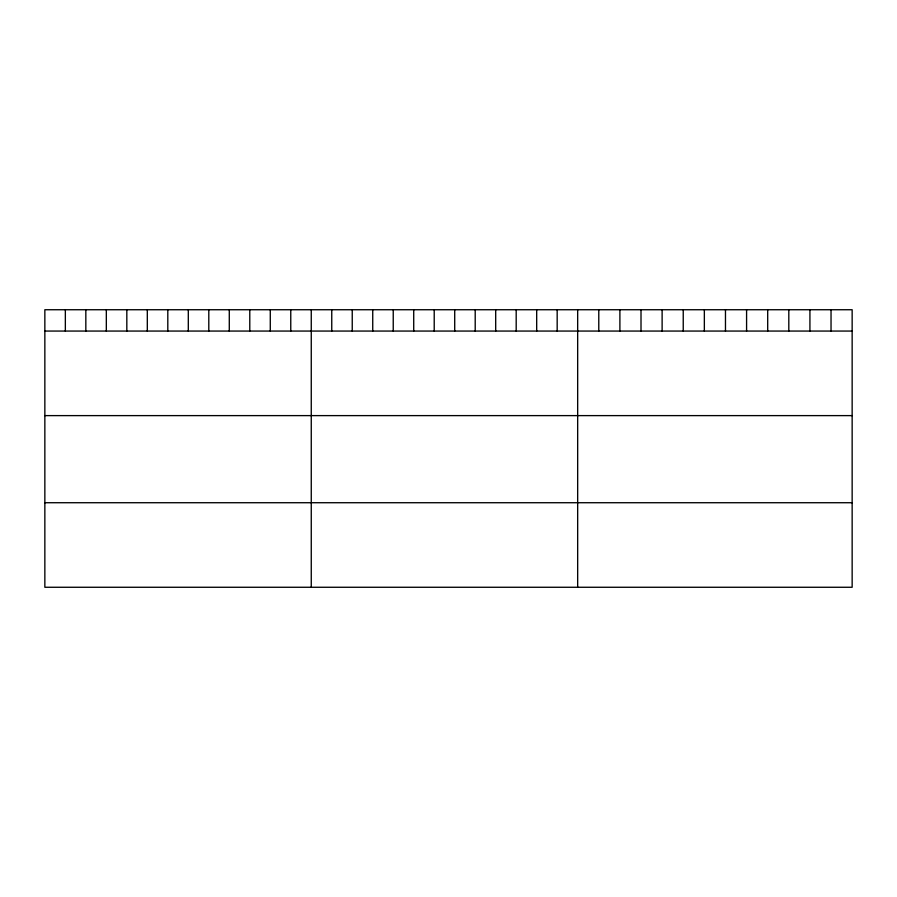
<?xml version="1.0" encoding="UTF-8"?>
<svg xmlns="http://www.w3.org/2000/svg" width="897" height="897" viewBox="0 0 897 897"><rect width="100%" height="100%" fill="white"/><g stroke="black" fill="none" stroke-linecap="round" stroke-linejoin="round"><path stroke-width="1.35" d="M852.15 331.06L852.15 587.266L44.85 587.266L44.85 309.734L852.15 309.734L852.15 331.06L44.85 331.06M44.85 415.614L852.15 415.614M44.85 502.724L852.15 502.724M831.037 309.734L831.037 331.06M809.924 309.734L809.924 331.06M788.811 309.734L788.811 331.06M767.697 309.734L767.697 331.06M746.584 309.734L746.584 331.06M725.471 309.734L725.471 331.06M704.347 309.734L704.347 331.06M683.234 309.734L683.234 331.06M662.121 309.734L662.121 331.06M641.007 309.734L641.007 331.06M619.894 309.734L619.894 331.06M598.781 309.734L598.781 331.06M577.668 309.734L577.668 587.266M557.172 309.734L557.172 331.06M536.686 309.734L536.686 331.06M516.19 309.734L516.19 331.06M495.693 309.734L495.693 331.06M475.208 309.734L475.208 331.06M454.712 309.734L454.712 331.06M434.215 309.734L434.215 331.06M413.719 309.734L413.719 331.06M393.234 309.734L393.234 331.06M372.737 309.734L372.737 331.06M352.241 309.734L352.241 331.06M331.755 309.734L331.755 331.06M311.259 309.734L311.259 587.266M290.763 309.734L290.763 331.06M270.277 309.734L270.277 331.06M249.781 309.734L249.781 331.06M229.284 309.734L229.284 331.06M208.799 309.734L208.799 331.06M188.303 309.734L188.303 331.06M167.806 309.734L167.806 331.06M147.31 309.734L147.31 331.06M126.825 309.734L126.825 331.06M106.328 309.734L106.328 331.06M85.832 309.734L85.832 331.06M65.346 309.734L65.346 331.06"/></g></svg>
